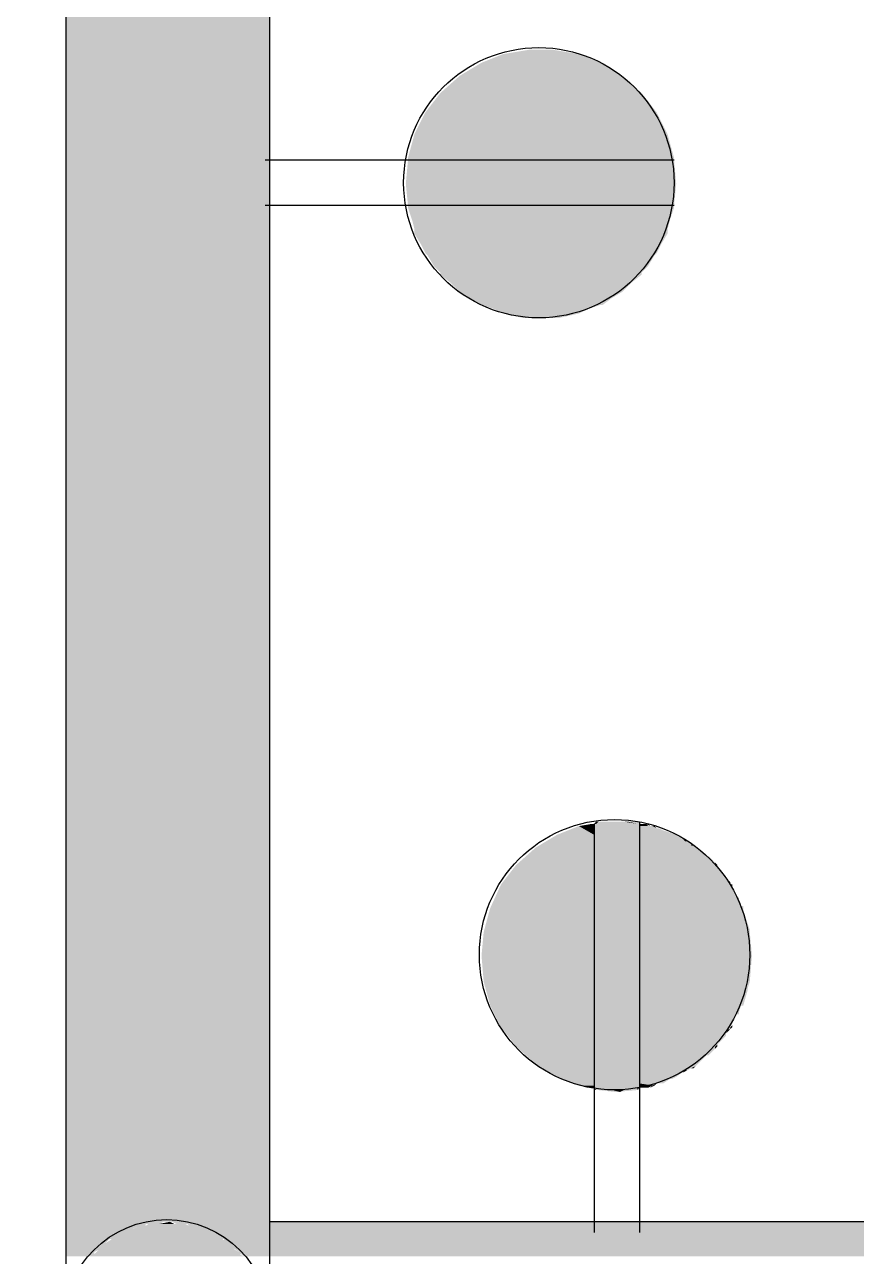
# Model space of a CAD drawing. Header units: millimetres. Extents: x -6528 to 8477, y -4350 to 6937.
# Drawn here: x -170 to 297, y 1914 to 2606 of the extents above; entities that cross this region are included whole.
import ezdxf

# ---------------------------------------------------------------- set-up
doc = ezdxf.new("R2010")
doc.units = ezdxf.units.MM

msp = doc.modelspace()

# ---------------------------------------------------------------- linework, layer by layer
at = {"color": 7, "lineweight": 25}
for points in [[(-147.03, 105.1), (-147.03, 66.23), (-934.21, 66.23), (-934.21, 105.1), (-147.03, 105.1), (-147.03, 2834.72)], [(-32.84, 2777.62), (-32.84, 105.1), (-147.03, 105.1), (-147.03, 156.12), (-32.84, 156.12)], [(194.33, 2529.81), (-35.27, 2529.81)], [(194.33, 2504.3), (-35.27, 2504.3)], [(149.38, 2156.87), (149.38, 1927.27)], [(174.89, 2158.08), (174.89, 1927.27)], [(3251.93, 2008.66), (3251.93, 1933.35), (-32.84, 1933.35)]]:
    msp.add_lwpolyline(points, dxfattribs=at)
for centre, radius in [((118.4, 2517.05), 75.92), ((160.92, 2083.37), 75.92), ((-90.54, 1876.86), 57.7)]:
    msp.add_circle(centre, radius, dxfattribs=at)
at = {"color": 252, "true_color": 0x959595, "transparency": 33554559}
for points in [[(-32.84, 2777.62), (-147.03, 2777.62), (-32.84, 1933.35)], [(-147.03, 2777.62), (-32.84, 1933.35), (-147.03, 1933.35)], [(-147.03, 1933.35), (-32.84, 1933.35), (-32.84, 1933.35)], [(-32.84, 1933.35), (-32.84, 1933.35), (-147.03, 1933.35)], [(-92.36, 1933.35), (-92.36, 1933.35), (-147.03, 1933.35)], [(-92.36, 1933.35), (-147.03, 1933.35), (-89.93, 1933.35)], [(-92.36, 1933.35), (-147.03, 1933.35), (-94.79, 1932.13)], [(-147.03, 1933.35), (-94.79, 1932.13), (-147.03, 1932.13)], [(-98.44, 1932.13), (-98.44, 1932.13), (-147.03, 1932.13)], [(-98.44, 1932.13), (-147.03, 1932.13), (-94.79, 1932.13)], [(-99.65, 1932.13), (-99.65, 1932.13), (-147.03, 1932.13)], [(-99.65, 1932.13), (-147.03, 1932.13), (-98.44, 1932.13)], [(-147.03, 1932.13), (-102.08, 1932.13), (-102.08, 1932.13)], [(-102.08, 1932.13), (-102.08, 1932.13), (-147.03, 1932.13)], [(-102.08, 1932.13), (-147.03, 1932.13), (-99.65, 1932.13)], [(-102.08, 1932.13), (-147.03, 1932.13), (-103.3, 1930.92)], [(-147.03, 1932.13), (-103.3, 1930.92), (-147.03, 1930.92)], [(-105.72, 1930.92), (-105.72, 1930.92), (-147.03, 1930.92)], [(-105.72, 1930.92), (-147.03, 1930.92), (-103.3, 1930.92)], [(-105.72, 1930.92), (-147.03, 1930.92), (-109.37, 1929.7)], [(-147.03, 1930.92), (-109.37, 1929.7), (-147.03, 1929.7)], [(-105.72, 1930.92), (-72.93, 1929.7), (-108.15, 1929.7)], [(-103.3, 1930.92), (-75.36, 1930.92), (-105.72, 1930.92)], [(-75.36, 1930.92), (-105.72, 1930.92), (-72.93, 1929.7)], [(-102.08, 1930.92), (-77.78, 1930.92), (-103.3, 1930.92)], [(-77.78, 1930.92), (-103.3, 1930.92), (-75.36, 1930.92)], [(-100.87, 1932.13), (-77.78, 1930.92), (-102.08, 1930.92)], [(-99.65, 1932.13), (-80.21, 1932.13), (-100.87, 1932.13)], [(-80.21, 1932.13), (-100.87, 1932.13), (-77.78, 1930.92)], [(-97.22, 1932.13), (-81.43, 1932.13), (-99.65, 1932.13)], [(-81.43, 1932.13), (-99.65, 1932.13), (-80.21, 1932.13)], [(-96.01, 1932.13), (-83.86, 1932.13), (-97.22, 1932.13)], [(-83.86, 1932.13), (-97.22, 1932.13), (-81.43, 1932.13)], [(-94.79, 1932.13), (-85.07, 1932.13), (-96.01, 1932.13)], [(-85.07, 1932.13), (-96.01, 1932.13), (-83.86, 1932.13)], [(-88.72, 1933.35), (-86.29, 1932.13), (-94.79, 1932.13)], [(-86.29, 1932.13), (-94.79, 1932.13), (-85.07, 1932.13)], [(-89.93, 1933.35), (-87.5, 1933.35), (-88.72, 1933.35)], [(-89.93, 1933.35), (-32.84, 1933.35), (-32.84, 1933.35)], [(-32.84, 1933.35), (-32.84, 1933.35), (-89.93, 1933.35)], [(-87.5, 1933.35), (-32.84, 1933.35), (-32.84, 1933.35)], [(-32.84, 1933.35), (-32.84, 1933.35), (-87.5, 1933.35)], [(-32.84, 1933.35), (-87.5, 1933.35), (-32.84, 1932.13)], [(-87.5, 1933.35), (-32.84, 1932.13), (-85.07, 1932.13)], [(-85.07, 1932.13), (-32.84, 1932.13), (-83.86, 1932.13)], [(-83.86, 1932.13), (-32.84, 1932.13), (-32.84, 1932.13)], [(-32.84, 1932.13), (-32.84, 1932.13), (-83.86, 1932.13)], [(-83.86, 1932.13), (-32.84, 1932.13), (-79, 1932.13)], [(-32.84, 1932.13), (-79, 1932.13), (-32.84, 1930.92)], [(-79, 1932.13), (-32.84, 1930.92), (-77.78, 1930.92)], [(-77.78, 1930.92), (-32.84, 1930.92), (-76.57, 1930.92)], [(-76.57, 1930.92), (-32.84, 1930.92), (-75.36, 1930.92)], [(-32.84, 1930.92), (-75.36, 1930.92), (-32.84, 1929.7)], [(-75.36, 1930.92), (-32.84, 1929.7), (-72.93, 1929.7)], [(-32.84, 1933.35), (3368.55, 1933.35), (3368.55, 1933.35)], [(3368.55, 1933.35), (3368.55, 1933.35), (-32.84, 1933.35)], [(-32.84, 1933.35), (3368.55, 1933.35), (3368.55, 1933.35)], [(3368.55, 1933.35), (3368.55, 1933.35), (-32.84, 1933.35)], [(3368.55, 1933.35), (-32.84, 1933.35), (3368.55, 1932.13)], [(-32.84, 1933.35), (3368.55, 1932.13), (-32.84, 1932.13)], [(-32.84, 1932.13), (3368.55, 1932.13), (3368.55, 1932.13)], [(3368.55, 1932.13), (3368.55, 1932.13), (-32.84, 1932.13)], [(-32.84, 1932.13), (3368.55, 1932.13), (3368.55, 1932.13)], [(3368.55, 1932.13), (3368.55, 1932.13), (-32.84, 1932.13)], [(3368.55, 1932.13), (-32.84, 1932.13), (3368.55, 1930.92)], [(-32.84, 1932.13), (3368.55, 1930.92), (-32.84, 1930.92)], [(-32.84, 1930.92), (3368.55, 1930.92), (3368.55, 1930.92)], [(3368.55, 1930.92), (3368.55, 1930.92), (-32.84, 1930.92)], [(-32.84, 1930.92), (3368.55, 1930.92), (3368.55, 1930.92)], [(3368.55, 1930.92), (3368.55, 1930.92), (-32.84, 1930.92)], [(3368.55, 1930.92), (-32.84, 1930.92), (3368.55, 1929.7)], [(-32.84, 1930.92), (3368.55, 1929.7), (-32.84, 1929.7)], [(-109.37, 1929.7), (-147.03, 1929.7), (-110.58, 1928.49)], [(-147.03, 1929.7), (-110.58, 1928.49), (-147.03, 1928.49)], [(-111.8, 1928.49), (-111.8, 1928.49), (-147.03, 1928.49)], [(-111.8, 1928.49), (-147.03, 1928.49), (-110.58, 1928.49)], [(-147.03, 1928.49), (-111.8, 1928.49), (-111.8, 1928.49)], [(-111.8, 1928.49), (-111.8, 1928.49), (-147.03, 1928.49)], [(-111.8, 1928.49), (-147.03, 1928.49), (-114.23, 1927.27)], [(-147.03, 1928.49), (-114.23, 1927.27), (-147.03, 1927.27)], [(-115.44, 1927.27), (-115.44, 1927.27), (-147.03, 1927.27)], [(-115.44, 1927.27), (-147.03, 1927.27), (-114.23, 1927.27)], [(-115.44, 1927.27), (-147.03, 1927.27), (-119.09, 1924.84)], [(-147.03, 1927.27), (-119.09, 1924.84), (-147.03, 1924.84)], [(-119.09, 1924.84), (-147.03, 1924.84), (-120.3, 1923.63)], [(-147.03, 1924.84), (-120.3, 1923.63), (-147.03, 1923.63)], [(-119.09, 1924.84), (-60.78, 1923.63), (-120.3, 1923.63)], [(-115.44, 1927.27), (-61.99, 1924.84), (-119.09, 1924.84)], [(-119.09, 1924.84), (-61.99, 1924.84), (-61.99, 1924.84)], [(-61.99, 1924.84), (-61.99, 1924.84), (-119.09, 1924.84)], [(-61.99, 1924.84), (-119.09, 1924.84), (-60.78, 1923.63)], [(-113.01, 1927.27), (-65.64, 1927.27), (-115.44, 1927.27)], [(-65.64, 1927.27), (-115.44, 1927.27), (-61.99, 1924.84)], [(-111.8, 1928.49), (-68.07, 1928.49), (-113.01, 1928.49)], [(-68.07, 1928.49), (-113.01, 1928.49), (-66.85, 1927.27)], [(-113.01, 1928.49), (-66.85, 1927.27), (-113.01, 1927.27)], [(-66.85, 1927.27), (-113.01, 1927.27), (-65.64, 1927.27)], [(-110.58, 1928.49), (-69.28, 1928.49), (-111.8, 1928.49)], [(-111.8, 1928.49), (-69.28, 1928.49), (-69.28, 1928.49)], [(-69.28, 1928.49), (-69.28, 1928.49), (-111.8, 1928.49)], [(-69.28, 1928.49), (-111.8, 1928.49), (-68.07, 1928.49)], [(-108.15, 1929.7), (-70.5, 1928.49), (-110.58, 1928.49)], [(-70.5, 1928.49), (-110.58, 1928.49), (-69.28, 1928.49)], [(-108.15, 1929.7), (-72.93, 1929.7), (-72.93, 1929.7)], [(-72.93, 1929.7), (-72.93, 1929.7), (-108.15, 1929.7)], [(-72.93, 1929.7), (-108.15, 1929.7), (-70.5, 1928.49)], [(-72.93, 1929.7), (-32.84, 1929.7), (-32.84, 1929.7)], [(-32.84, 1929.7), (-32.84, 1929.7), (-72.93, 1929.7)], [(-32.84, 1929.7), (-72.93, 1929.7), (-32.84, 1928.49)], [(-72.93, 1929.7), (-32.84, 1928.49), (-68.07, 1928.49)], [(-68.07, 1928.49), (-32.84, 1928.49), (-32.84, 1928.49)], [(-32.84, 1928.49), (-32.84, 1928.49), (-68.07, 1928.49)], [(-68.07, 1928.49), (-32.84, 1928.49), (-32.84, 1928.49)], [(-32.84, 1928.49), (-32.84, 1928.49), (-68.07, 1928.49)], [(-32.84, 1928.49), (-68.07, 1928.49), (-32.84, 1927.27)], [(-68.07, 1928.49), (-32.84, 1927.27), (-66.85, 1927.27)], [(-66.85, 1927.27), (-32.84, 1927.27), (-65.64, 1927.27)], [(-32.84, 1927.27), (-65.64, 1927.27), (-32.84, 1924.84)], [(-65.64, 1927.27), (-32.84, 1924.84), (-61.99, 1924.84)], [(-61.99, 1924.84), (-32.84, 1924.84), (-32.84, 1924.84)], [(-32.84, 1924.84), (-32.84, 1924.84), (-61.99, 1924.84)], [(-32.84, 1924.84), (-61.99, 1924.84), (-32.84, 1923.63)], [(-61.99, 1924.84), (-32.84, 1923.63), (-60.78, 1923.63)], [(-32.84, 1929.7), (3368.55, 1929.7), (3368.55, 1929.7)], [(3368.55, 1929.7), (3368.55, 1929.7), (-32.84, 1929.7)], [(3368.55, 1929.7), (-32.84, 1929.7), (3368.55, 1928.49)], [(-32.84, 1929.7), (3368.55, 1928.49), (-32.84, 1928.49)], [(3368.55, 1928.49), (-32.84, 1928.49), (3368.55, 1927.27)], [(-32.84, 1928.49), (3368.55, 1927.27), (-32.84, 1927.27)], [(-32.84, 1927.27), (3368.55, 1927.27), (3368.55, 1927.27)], [(3368.55, 1927.27), (3368.55, 1927.27), (-32.84, 1927.27)], [(3368.55, 1927.27), (-32.84, 1927.27), (3368.55, 1924.84)], [(-32.84, 1927.27), (3368.55, 1924.84), (-32.84, 1924.84)], [(-32.84, 1924.84), (3368.55, 1924.84), (3368.55, 1924.84)], [(3368.55, 1924.84), (3368.55, 1924.84), (-32.84, 1924.84)], [(3368.55, 1924.84), (-32.84, 1924.84), (3368.55, 1923.63)], [(-32.84, 1924.84), (3368.55, 1923.63), (-32.84, 1923.63)], [(-147.03, 1923.63), (-122.73, 1923.63), (-122.73, 1923.63)], [(-122.73, 1923.63), (-122.73, 1923.63), (-147.03, 1923.63)], [(-122.73, 1923.63), (-147.03, 1923.63), (-120.3, 1923.63)], [(-122.73, 1923.63), (-147.03, 1923.63), (-125.16, 1921.2)], [(-147.03, 1923.63), (-125.16, 1921.2), (-147.03, 1921.2)], [(-125.16, 1921.2), (-147.03, 1921.2), (-127.59, 1918.77)], [(-147.03, 1921.2), (-127.59, 1918.77), (-147.03, 1918.77)], [(-127.59, 1918.77), (-147.03, 1918.77), (-128.81, 1917.56)], [(-147.03, 1918.77), (-128.81, 1917.56), (-147.03, 1917.56)], [(-128.81, 1917.56), (-147.03, 1917.56), (-131.24, 1916.34)], [(-147.03, 1917.56), (-131.24, 1916.34), (-147.03, 1916.34)], [(-128.81, 1917.56), (-49.84, 1916.34), (-130.02, 1916.34)], [(-127.59, 1918.77), (-52.27, 1917.56), (-128.81, 1917.56)], [(-52.27, 1917.56), (-128.81, 1917.56), (-49.84, 1916.34)], [(-125.16, 1921.2), (-53.49, 1918.77), (-127.59, 1918.77)], [(-127.59, 1918.77), (-53.49, 1918.77), (-53.49, 1918.77)], [(-53.49, 1918.77), (-53.49, 1918.77), (-127.59, 1918.77)], [(-53.49, 1918.77), (-127.59, 1918.77), (-52.27, 1917.56)], [(-122.73, 1922.41), (-55.92, 1921.2), (-125.16, 1921.2)], [(-55.92, 1921.2), (-125.16, 1921.2), (-53.49, 1918.77)], [(-121.52, 1923.63), (-58.35, 1922.41), (-122.73, 1922.41)], [(-57.13, 1922.41), (-57.13, 1922.41), (-122.73, 1922.41)], [(-57.13, 1922.41), (-122.73, 1922.41), (-58.35, 1922.41)], [(-57.13, 1922.41), (-122.73, 1922.41), (-55.92, 1921.2)], [(-120.3, 1923.63), (-59.56, 1923.63), (-121.52, 1923.63)], [(-59.56, 1923.63), (-121.52, 1923.63), (-58.35, 1922.41)], [(-60.78, 1923.63), (-120.3, 1923.63), (-59.56, 1923.63)], [(-60.78, 1923.63), (-32.84, 1923.63), (-58.35, 1923.63)], [(-32.84, 1923.63), (-58.35, 1923.63), (-32.84, 1922.41)], [(-58.35, 1923.63), (-32.84, 1922.41), (-58.35, 1922.41)], [(-58.35, 1922.41), (-32.84, 1922.41), (-57.13, 1922.41)], [(-32.84, 1922.41), (-57.13, 1922.41), (-32.84, 1921.2)], [(-57.13, 1922.41), (-32.84, 1921.2), (-55.92, 1921.2)], [(-32.84, 1921.2), (-55.92, 1921.2), (-32.84, 1918.77)], [(-55.92, 1921.2), (-32.84, 1918.77), (-53.49, 1918.77)], [(-53.49, 1918.77), (-32.84, 1918.77), (-32.84, 1918.77)], [(-32.84, 1918.77), (-32.84, 1918.77), (-53.49, 1918.77)], [(-32.84, 1918.77), (-53.49, 1918.77), (-32.84, 1916.34)], [(-53.49, 1918.77), (-32.84, 1916.34), (-49.84, 1916.34)], [(3368.55, 1923.63), (-32.84, 1923.63), (3368.55, 1922.41)], [(-32.84, 1923.63), (3368.55, 1922.41), (-32.84, 1922.41)], [(-32.84, 1922.41), (3368.55, 1922.41), (3368.55, 1922.41)], [(3368.55, 1922.41), (3368.55, 1922.41), (-32.84, 1922.41)], [(3368.55, 1922.41), (-32.84, 1922.41), (3368.55, 1921.2)], [(-32.84, 1922.41), (3368.55, 1921.2), (-32.84, 1921.2)], [(3368.55, 1921.2), (-32.84, 1921.2), (3368.55, 1918.77)], [(-32.84, 1921.2), (3368.55, 1918.77), (-32.84, 1918.77)], [(-32.84, 1918.77), (3368.55, 1918.77), (3368.55, 1918.77)], [(3368.55, 1918.77), (3368.55, 1918.77), (-32.84, 1918.77)], [(3368.55, 1918.77), (-32.84, 1918.77), (3368.55, 1915.13)], [(-32.84, 1918.77), (3368.55, 1915.13), (-32.84, 1915.13)], [(-147.03, 1916.34), (-131.24, 1916.34), (-131.24, 1916.34)], [(-131.24, 1916.34), (-147.03, 1916.34), (-131.24, 1915.13)], [(-147.03, 1916.34), (-131.24, 1915.13), (-147.03, 1915.13)], [(-131.24, 1915.13), (-147.03, 1915.13), (-132.45, 1913.91)], [(-147.03, 1915.13), (-132.45, 1913.91), (-147.03, 1913.91)], [(-131.24, 1915.13), (-47.42, 1913.91), (-132.45, 1913.91)], [(-130.02, 1916.34), (-49.84, 1915.13), (-131.24, 1915.13)], [(-131.24, 1915.13), (-49.84, 1915.13), (-49.84, 1915.13)], [(-49.84, 1915.13), (-49.84, 1915.13), (-131.24, 1915.13)], [(-49.84, 1915.13), (-131.24, 1915.13), (-47.42, 1913.91)], [(-49.84, 1916.34), (-130.02, 1916.34), (-49.84, 1915.13)], [(-32.84, 1916.34), (-49.84, 1916.34), (-32.84, 1915.13)], [(-49.84, 1916.34), (-32.84, 1915.13), (-49.84, 1915.13)], [(-49.84, 1915.13), (-32.84, 1915.13), (-48.63, 1915.13)], [(-32.84, 1915.13), (-48.63, 1915.13), (-32.84, 1913.91)], [(-48.63, 1915.13), (-32.84, 1913.91), (-47.42, 1913.91)], [(-32.84, 1915.13), (3368.55, 1915.13), (3368.55, 1915.13)], [(3368.55, 1915.13), (3368.55, 1915.13), (-32.84, 1915.13)], [(3368.55, 1915.13), (-32.84, 1915.13), (3368.55, 1913.91)], [(-32.84, 1915.13), (3368.55, 1913.91), (-32.84, 1913.91)]]:
    msp.add_solid(points, dxfattribs=at)
at = {"color": 32, "true_color": 0xcd6928, "transparency": 33554559}
for points in [[(98.36, 2589.33), (153.02, 2584.47), (86.21, 2584.47)], [(112.94, 2591.76), (140.88, 2589.33), (98.36, 2589.33)], [(140.88, 2589.33), (98.36, 2589.33), (153.02, 2584.47)], [(126.3, 2591.76), (112.94, 2591.76), (140.88, 2589.33)], [(86.21, 2584.47), (165.17, 2577.18), (74.06, 2577.18)], [(153.02, 2584.47), (86.21, 2584.47), (165.17, 2577.18)], [(74.06, 2577.18), (176.1, 2567.46), (63.13, 2567.46)], [(165.17, 2577.18), (74.06, 2577.18), (176.1, 2567.46)], [(63.13, 2567.46), (184.61, 2556.53), (54.63, 2556.53)], [(176.1, 2567.46), (63.13, 2567.46), (184.61, 2556.53)], [(54.63, 2556.53), (190.68, 2544.38), (48.55, 2544.38)], [(184.61, 2556.53), (54.63, 2556.53), (190.68, 2544.38)], [(48.55, 2544.38), (194.33, 2531.02), (44.91, 2531.02)], [(190.68, 2544.38), (48.55, 2544.38), (194.33, 2531.02)], [(44.91, 2529.81), (195.54, 2516.44), (43.69, 2516.44)], [(44.91, 2529.81), (43.69, 2516.44), (43.69, 2516.44)], [(194.33, 2531.02), (44.91, 2531.02), (194.33, 2529.81)], [(44.91, 2531.02), (194.33, 2529.81), (44.91, 2529.81)], [(194.33, 2529.81), (44.91, 2529.81), (195.54, 2516.44)], [(194.33, 2529.81), (195.54, 2516.44), (195.54, 2516.44)], [(195.54, 2516.44), (43.69, 2516.44), (194.33, 2504.3)], [(43.69, 2516.44), (194.33, 2504.3), (44.91, 2504.3)], [(43.69, 2516.44), (44.91, 2504.3), (44.91, 2504.3)], [(195.54, 2516.44), (194.33, 2504.3), (194.33, 2504.3)], [(44.91, 2504.3), (44.91, 2503.08), (44.91, 2503.08)], [(194.33, 2504.3), (44.91, 2504.3), (194.33, 2503.08)], [(44.91, 2504.3), (194.33, 2503.08), (44.91, 2503.08)], [(44.91, 2503.08), (47.34, 2495.79), (47.34, 2495.79)], [(194.33, 2503.08), (44.91, 2503.08), (191.9, 2495.79)], [(44.91, 2503.08), (191.9, 2495.79), (47.34, 2495.79)], [(194.33, 2503.08), (191.9, 2495.79), (191.9, 2495.79)], [(194.33, 2504.3), (194.33, 2503.08), (194.33, 2503.08)], [(47.34, 2495.79), (48.55, 2490.93), (48.55, 2490.93)], [(191.9, 2495.79), (47.34, 2495.79), (190.68, 2490.93)], [(47.34, 2495.79), (190.68, 2490.93), (48.55, 2490.93)], [(191.9, 2495.79), (190.68, 2490.93), (190.68, 2490.93)], [(48.55, 2490.93), (48.55, 2489.72), (48.55, 2489.72)], [(190.68, 2490.93), (48.55, 2490.93), (190.68, 2489.72)], [(48.55, 2490.93), (190.68, 2489.72), (48.55, 2489.72)], [(48.55, 2489.72), (48.55, 2488.5), (48.55, 2488.5)], [(190.68, 2489.72), (48.55, 2489.72), (190.68, 2488.5)], [(48.55, 2489.72), (190.68, 2488.5), (48.55, 2488.5)], [(48.55, 2488.5), (52.2, 2482.43), (52.2, 2482.43)], [(190.68, 2488.5), (48.55, 2488.5), (187.04, 2482.43)], [(48.55, 2488.5), (187.04, 2482.43), (52.2, 2482.43)], [(190.68, 2488.5), (187.04, 2482.43), (187.04, 2482.43)], [(190.68, 2490.93), (190.68, 2489.72), (190.68, 2489.72)], [(190.68, 2489.72), (190.68, 2488.5), (190.68, 2488.5)], [(52.2, 2482.43), (54.63, 2477.57), (54.63, 2477.57)], [(187.04, 2482.43), (52.2, 2482.43), (184.61, 2477.57)], [(52.2, 2482.43), (184.61, 2477.57), (54.63, 2477.57)], [(54.63, 2477.57), (54.63, 2476.36), (54.63, 2476.36)], [(184.61, 2477.57), (54.63, 2477.57), (183.39, 2476.36)], [(54.63, 2477.57), (183.39, 2476.36), (55.84, 2476.36)], [(187.04, 2482.43), (184.61, 2477.57), (184.61, 2477.57)], [(184.61, 2477.57), (184.61, 2476.36), (184.61, 2476.36)], [(54.63, 2476.36), (59.49, 2470.28), (59.49, 2470.28)], [(183.39, 2476.36), (55.84, 2476.36), (179.75, 2470.28)], [(55.84, 2476.36), (179.75, 2470.28), (59.49, 2470.28)], [(184.61, 2476.36), (179.75, 2470.28), (179.75, 2470.28)], [(59.49, 2470.28), (63.13, 2466.64), (63.13, 2466.64)], [(179.75, 2470.28), (59.49, 2470.28), (176.1, 2466.64)], [(59.49, 2470.28), (176.1, 2466.64), (63.13, 2466.64)], [(63.13, 2466.64), (63.13, 2465.42), (63.13, 2465.42)], [(176.1, 2466.64), (63.13, 2466.64), (176.1, 2465.42)], [(63.13, 2466.64), (176.1, 2465.42), (63.13, 2465.42)], [(63.13, 2465.42), (69.2, 2460.56), (69.2, 2460.56)], [(176.1, 2465.42), (63.13, 2465.42), (170.03, 2460.56)], [(63.13, 2465.42), (170.03, 2460.56), (69.2, 2460.56)], [(176.1, 2465.42), (170.03, 2460.56), (170.03, 2460.56)], [(179.75, 2470.28), (176.1, 2466.64), (176.1, 2466.64)], [(176.1, 2466.64), (176.1, 2465.42), (176.1, 2465.42)], [(69.2, 2460.56), (72.85, 2456.92), (72.85, 2456.92)], [(170.03, 2460.56), (69.2, 2460.56), (166.39, 2456.92)], [(69.2, 2460.56), (166.39, 2456.92), (72.85, 2456.92)], [(72.85, 2456.92), (74.06, 2455.7), (74.06, 2455.7)], [(166.39, 2456.92), (72.85, 2456.92), (165.17, 2455.7)], [(72.85, 2456.92), (165.17, 2455.7), (74.06, 2455.7)], [(166.39, 2456.92), (165.17, 2455.7), (165.17, 2455.7)], [(170.03, 2460.56), (166.39, 2456.92), (166.39, 2456.92)], [(74.06, 2455.7), (80.14, 2452.06), (80.14, 2452.06)], [(165.17, 2455.7), (74.06, 2455.7), (159.1, 2452.06)], [(74.06, 2455.7), (159.1, 2452.06), (80.14, 2452.06)], [(80.14, 2452.06), (85, 2448.42), (85, 2448.42)], [(159.1, 2452.06), (80.14, 2452.06), (154.24, 2448.42)], [(80.14, 2452.06), (154.24, 2448.42), (85, 2448.42)], [(159.1, 2452.06), (154.24, 2448.42), (154.24, 2448.42)], [(165.17, 2455.7), (159.1, 2452.06), (159.1, 2452.06)], [(85, 2448.42), (86.21, 2448.42), (86.21, 2448.42)], [(85, 2448.42), (154.24, 2448.42), (154.24, 2448.42)], [(154.24, 2448.42), (154.24, 2448.42), (85, 2448.42)], [(154.24, 2448.42), (85, 2448.42), (153.02, 2448.42)], [(85, 2448.42), (153.02, 2448.42), (86.21, 2448.42)], [(86.21, 2448.42), (93.5, 2445.99), (93.5, 2445.99)], [(153.02, 2448.42), (86.21, 2448.42), (145.74, 2445.99)], [(86.21, 2448.42), (145.74, 2445.99), (93.5, 2445.99)], [(93.5, 2445.99), (98.36, 2443.56), (98.36, 2443.56)], [(145.74, 2445.99), (93.5, 2445.99), (140.88, 2443.56)], [(93.5, 2445.99), (140.88, 2443.56), (98.36, 2443.56)], [(98.36, 2443.56), (140.88, 2443.56), (140.88, 2443.56)], [(140.88, 2443.56), (140.88, 2443.56), (98.36, 2443.56)], [(98.36, 2443.56), (109.29, 2441.13), (109.29, 2441.13)], [(140.88, 2443.56), (98.36, 2443.56), (129.94, 2441.13)], [(98.36, 2443.56), (129.94, 2441.13), (109.29, 2441.13)], [(140.88, 2443.56), (129.94, 2441.13), (129.94, 2441.13)], [(145.74, 2445.99), (140.88, 2443.56), (140.88, 2443.56)], [(153.02, 2448.42), (145.74, 2445.99), (145.74, 2445.99)], [(154.24, 2448.42), (153.02, 2448.42), (153.02, 2448.42)], [(109.29, 2441.13), (112.94, 2441.13), (112.94, 2441.13)], [(129.94, 2441.13), (109.29, 2441.13), (126.3, 2441.13)], [(109.29, 2441.13), (126.3, 2441.13), (112.94, 2441.13)], [(129.94, 2441.13), (126.3, 2441.13), (126.3, 2441.13)], [(140.88, 2155.65), (149.38, 2150.79), (128.73, 2150.79)], [(148.16, 2156.87), (149.38, 2155.65), (140.88, 2155.65)], [(149.38, 2155.65), (140.88, 2155.65), (149.38, 2150.79)], [(149.38, 2156.87), (148.16, 2156.87), (148.16, 2156.87)], [(149.38, 2156.87), (148.16, 2156.87), (149.38, 2155.65)], [(150.59, 2158.08), (174.89, 2156.87), (149.38, 2156.87)], [(150.59, 2158.08), (150.59, 2156.87), (149.38, 2156.87)], [(174.89, 2156.87), (149.38, 2156.87), (174.89, 2007.45)], [(149.38, 2156.87), (174.89, 2007.45), (149.38, 2007.45)], [(149.38, 2156.87), (150.59, 2156.87), (150.59, 2156.87)], [(161.53, 2158.08), (174.89, 2158.08), (150.59, 2158.08)], [(174.89, 2158.08), (150.59, 2158.08), (174.89, 2156.87)], [(151.81, 2158.08), (150.59, 2158.08), (150.59, 2158.08)], [(151.81, 2158.08), (150.59, 2158.08), (150.59, 2156.87)], [(155.45, 2158.08), (159.1, 2158.08), (151.81, 2158.08)], [(163.96, 2158.08), (166.39, 2158.08), (159.1, 2158.08)], [(168.82, 2158.08), (166.39, 2158.08), (173.68, 2156.87)], [(166.39, 2158.08), (173.68, 2156.87), (173.68, 2156.87)], [(173.68, 2156.87), (174.89, 2156.87), (174.89, 2156.87)], [(174.89, 2156.87), (174.89, 2156.87), (173.68, 2156.87)], [(174.89, 2158.08), (174.89, 2156.87), (174.89, 2156.87)], [(174.89, 2156.87), (176.1, 2156.87), (176.1, 2156.87)], [(176.1, 2156.87), (176.1, 2156.87), (174.89, 2156.87)], [(174.89, 2156.87), (178.53, 2156.87), (178.53, 2156.87)], [(178.53, 2156.87), (178.53, 2156.87), (174.89, 2156.87)], [(178.53, 2156.87), (174.89, 2156.87), (179.75, 2155.65)], [(174.89, 2156.87), (179.75, 2155.65), (174.89, 2155.65)], [(182.18, 2155.65), (182.18, 2155.65), (174.89, 2155.65)], [(182.18, 2155.65), (174.89, 2155.65), (179.75, 2155.65)], [(182.18, 2155.65), (174.89, 2155.65), (184.61, 2154.44)], [(174.89, 2155.65), (184.61, 2154.44), (174.89, 2154.44)], [(185.82, 2154.44), (185.82, 2154.44), (174.89, 2154.44)], [(185.82, 2154.44), (174.89, 2154.44), (184.61, 2154.44)], [(185.82, 2154.44), (174.89, 2154.44), (188.25, 2153.22)], [(174.89, 2154.44), (188.25, 2153.22), (174.89, 2153.22)], [(188.25, 2153.22), (174.89, 2153.22), (191.9, 2152.01)], [(174.89, 2153.22), (191.9, 2152.01), (174.89, 2152.01)], [(174.89, 2152.01), (191.9, 2152.01), (191.9, 2152.01)], [(191.9, 2152.01), (191.9, 2152.01), (174.89, 2152.01)], [(191.9, 2152.01), (174.89, 2152.01), (195.54, 2150.79)], [(174.89, 2152.01), (195.54, 2150.79), (174.89, 2150.79)], [(176.1, 2156.87), (178.53, 2156.87), (177.32, 2156.87)], [(179.75, 2156.87), (177.32, 2156.87), (178.53, 2156.87)], [(177.32, 2156.87), (178.53, 2156.87), (179.75, 2156.87)], [(178.53, 2156.87), (179.75, 2156.87), (180.96, 2155.65)], [(180.96, 2155.65), (183.39, 2155.65), (182.18, 2155.65)], [(183.39, 2155.65), (183.39, 2155.65), (182.18, 2155.65)], [(182.18, 2155.65), (183.39, 2155.65), (184.61, 2154.44)], [(184.61, 2154.44), (187.04, 2154.44), (187.04, 2154.44)], [(187.04, 2154.44), (188.25, 2153.22), (188.25, 2153.22)], [(188.25, 2153.22), (188.25, 2153.22), (187.04, 2154.44)], [(188.25, 2153.22), (189.47, 2153.22), (189.47, 2153.22)], [(189.47, 2153.22), (191.9, 2152.01), (191.9, 2152.01)], [(191.9, 2152.01), (194.33, 2150.79), (194.33, 2150.79)], [(128.73, 2150.79), (149.38, 2143.51), (116.58, 2143.51)], [(149.38, 2150.79), (128.73, 2150.79), (149.38, 2143.51)], [(195.54, 2150.79), (174.89, 2150.79), (196.76, 2149.58)], [(174.89, 2150.79), (196.76, 2149.58), (174.89, 2149.58)], [(196.76, 2149.58), (174.89, 2149.58), (199.19, 2148.36)], [(174.89, 2149.58), (199.19, 2148.36), (174.89, 2148.36)], [(199.19, 2148.36), (174.89, 2148.36), (200.4, 2147.15)], [(174.89, 2148.36), (200.4, 2147.15), (174.89, 2147.15)], [(201.62, 2147.15), (201.62, 2147.15), (174.89, 2147.15)], [(201.62, 2147.15), (174.89, 2147.15), (200.4, 2147.15)], [(201.62, 2147.15), (174.89, 2147.15), (204.04, 2145.93)], [(174.89, 2147.15), (204.04, 2145.93), (174.89, 2145.93)], [(204.04, 2145.93), (174.89, 2145.93), (207.69, 2143.51)], [(174.89, 2145.93), (207.69, 2143.51), (174.89, 2143.51)], [(194.33, 2150.79), (195.54, 2150.79), (195.54, 2150.79)], [(195.54, 2150.79), (197.97, 2149.58), (197.97, 2149.58)], [(197.97, 2149.58), (199.19, 2148.36), (199.19, 2148.36)], [(199.19, 2148.36), (200.4, 2147.15), (201.62, 2147.15)], [(199.19, 2148.36), (201.62, 2147.15), (201.62, 2147.15)], [(200.4, 2147.15), (201.62, 2147.15), (202.83, 2147.15)], [(202.83, 2147.15), (204.04, 2145.93), (204.04, 2145.93)], [(204.04, 2145.93), (204.04, 2144.72), (205.26, 2144.72)], [(204.04, 2145.93), (205.26, 2144.72), (205.26, 2144.72)], [(116.58, 2143.51), (149.38, 2133.79), (105.65, 2133.79)], [(149.38, 2143.51), (116.58, 2143.51), (149.38, 2133.79)], [(174.89, 2143.51), (207.69, 2143.51), (207.69, 2143.51)], [(207.69, 2143.51), (207.69, 2143.51), (174.89, 2143.51)], [(207.69, 2143.51), (174.89, 2143.51), (210.12, 2141.08)], [(174.89, 2143.51), (210.12, 2141.08), (174.89, 2141.08)], [(210.12, 2141.08), (174.89, 2141.08), (212.55, 2138.65)], [(174.89, 2141.08), (212.55, 2138.65), (174.89, 2138.65)], [(213.76, 2138.65), (213.76, 2138.65), (174.89, 2138.65)], [(213.76, 2138.65), (174.89, 2138.65), (212.55, 2138.65)], [(213.76, 2138.65), (174.89, 2138.65), (214.98, 2137.43)], [(174.89, 2138.65), (214.98, 2137.43), (174.89, 2137.43)], [(204.04, 2144.72), (205.26, 2144.72), (206.47, 2144.72)], [(206.47, 2144.72), (207.69, 2143.51), (207.69, 2143.51)], [(207.69, 2143.51), (208.9, 2142.29), (208.9, 2142.29)], [(208.9, 2142.29), (210.12, 2141.08), (210.12, 2141.08)], [(210.12, 2141.08), (212.55, 2138.65), (212.55, 2138.65)], [(212.55, 2138.65), (212.55, 2138.65), (210.12, 2141.08)], [(212.55, 2138.65), (213.76, 2138.65), (213.76, 2138.65)], [(213.76, 2138.65), (214.98, 2137.43), (214.98, 2137.43)], [(105.65, 2133.79), (149.38, 2122.85), (97.14, 2122.85)], [(149.38, 2133.79), (105.65, 2133.79), (149.38, 2122.85)], [(214.98, 2137.43), (174.89, 2137.43), (217.41, 2135)], [(174.89, 2137.43), (217.41, 2135), (174.89, 2135)], [(217.41, 2135), (174.89, 2135), (217.41, 2133.79)], [(174.89, 2135), (217.41, 2133.79), (174.89, 2133.79)], [(217.41, 2133.79), (174.89, 2133.79), (222.27, 2128.93)], [(174.89, 2133.79), (222.27, 2128.93), (174.89, 2128.93)], [(214.98, 2137.43), (216.19, 2136.22), (216.19, 2136.22)], [(216.19, 2136.22), (216.19, 2136.22), (214.98, 2137.43)], [(216.19, 2136.22), (217.41, 2135), (217.41, 2135)], [(217.41, 2135), (218.62, 2133.79), (217.41, 2133.79)], [(218.62, 2133.79), (218.62, 2133.79), (217.41, 2133.79)], [(217.41, 2133.79), (218.62, 2133.79), (218.62, 2132.57)], [(218.62, 2132.57), (219.84, 2131.36), (219.84, 2131.36)], [(219.84, 2131.36), (222.27, 2128.93), (222.27, 2128.93)], [(222.27, 2128.93), (222.27, 2128.93), (219.84, 2131.36)], [(222.27, 2128.93), (174.89, 2128.93), (223.48, 2127.71)], [(174.89, 2128.93), (223.48, 2127.71), (174.89, 2127.71)], [(223.48, 2127.71), (174.89, 2127.71), (223.48, 2126.5)], [(174.89, 2127.71), (223.48, 2126.5), (174.89, 2126.5)], [(223.48, 2126.5), (174.89, 2126.5), (225.91, 2122.85)], [(174.89, 2126.5), (225.91, 2122.85), (174.89, 2122.85)], [(222.27, 2128.93), (223.48, 2127.71), (223.48, 2127.71)], [(223.48, 2127.71), (223.48, 2126.5), (223.48, 2126.5)], [(223.48, 2126.5), (224.7, 2124.07), (225.91, 2124.07)], [(223.48, 2126.5), (225.91, 2124.07), (225.91, 2124.07)], [(97.14, 2122.85), (149.38, 2109.49), (91.07, 2109.49)], [(149.38, 2122.85), (97.14, 2122.85), (149.38, 2109.49)], [(174.89, 2122.85), (225.91, 2122.85), (225.91, 2122.85)], [(225.91, 2122.85), (174.89, 2122.85), (229.56, 2115.57)], [(174.89, 2122.85), (229.56, 2115.57), (174.89, 2115.57)], [(224.7, 2124.07), (225.91, 2124.07), (225.91, 2122.85)], [(225.91, 2122.85), (227.13, 2122.85), (227.13, 2122.85)], [(227.13, 2122.85), (227.13, 2122.85), (225.91, 2122.85)], [(225.91, 2122.85), (227.13, 2122.85), (227.13, 2121.64)], [(227.13, 2121.64), (227.13, 2120.42), (227.13, 2120.42)], [(227.13, 2120.42), (229.56, 2115.57), (229.56, 2115.57)], [(229.56, 2115.57), (229.56, 2115.57), (227.13, 2120.42)], [(230.77, 2115.57), (230.77, 2115.57), (174.89, 2115.57)], [(230.77, 2115.57), (174.89, 2115.57), (229.56, 2115.57)], [(230.77, 2115.57), (174.89, 2115.57), (230.77, 2114.35)], [(174.89, 2115.57), (230.77, 2114.35), (174.89, 2114.35)], [(230.77, 2114.35), (174.89, 2114.35), (231.98, 2111.92)], [(174.89, 2114.35), (231.98, 2111.92), (174.89, 2111.92)], [(231.98, 2111.92), (174.89, 2111.92), (231.98, 2110.71)], [(174.89, 2111.92), (231.98, 2110.71), (174.89, 2110.71)], [(233.2, 2110.71), (233.2, 2110.71), (174.89, 2110.71)], [(233.2, 2110.71), (174.89, 2110.71), (231.98, 2110.71)], [(233.2, 2110.71), (174.89, 2110.71), (233.2, 2108.28)], [(174.89, 2110.71), (233.2, 2108.28), (174.89, 2108.28)], [(229.56, 2115.57), (230.77, 2115.57), (230.77, 2115.57)], [(230.77, 2115.57), (230.77, 2114.35), (230.77, 2114.35)], [(230.77, 2114.35), (231.98, 2111.92), (231.98, 2111.92)], [(231.98, 2111.92), (231.98, 2111.92), (230.77, 2114.35)], [(231.98, 2111.92), (231.98, 2110.71), (231.98, 2110.71)], [(231.98, 2110.71), (233.2, 2110.71), (233.2, 2110.71)], [(233.2, 2110.71), (233.2, 2109.49), (233.2, 2109.49)], [(233.2, 2109.49), (233.2, 2109.49), (233.2, 2110.71)], [(91.07, 2109.49), (149.38, 2096.13), (87.43, 2096.13)], [(149.38, 2109.49), (91.07, 2109.49), (149.38, 2096.13)], [(233.2, 2108.28), (174.89, 2108.28), (235.63, 2100.99)], [(174.89, 2108.28), (235.63, 2100.99), (174.89, 2100.99)], [(233.2, 2109.49), (233.2, 2108.28), (233.2, 2108.28)], [(233.2, 2108.28), (235.63, 2100.99), (235.63, 2100.99)], [(235.63, 2100.99), (235.63, 2100.99), (233.2, 2108.28)], [(174.89, 2100.99), (235.63, 2100.99), (235.63, 2100.99)], [(235.63, 2100.99), (235.63, 2100.99), (174.89, 2100.99)], [(235.63, 2100.99), (174.89, 2100.99), (236.84, 2097.34)], [(174.89, 2100.99), (236.84, 2097.34), (174.89, 2097.34)], [(174.89, 2097.34), (236.84, 2097.34), (236.84, 2097.34)], [(236.84, 2097.34), (236.84, 2097.34), (174.89, 2097.34)], [(236.84, 2097.34), (174.89, 2097.34), (236.84, 2096.13)], [(174.89, 2097.34), (236.84, 2096.13), (174.89, 2096.13)], [(235.63, 2100.99), (236.84, 2097.34), (236.84, 2097.34)], [(236.84, 2097.34), (236.84, 2097.34), (235.63, 2100.99)], [(236.84, 2097.34), (236.84, 2096.13), (236.84, 2096.13)], [(87.43, 2096.13), (149.38, 2082.77), (86.21, 2082.77)], [(149.38, 2096.13), (87.43, 2096.13), (149.38, 2082.77)], [(236.84, 2096.13), (174.89, 2096.13), (238.06, 2082.77)], [(174.89, 2096.13), (238.06, 2082.77), (174.89, 2082.77)], [(236.84, 2096.13), (238.06, 2082.77), (238.06, 2082.77)], [(149.38, 2082.77), (86.21, 2082.77), (149.38, 2068.19)], [(86.21, 2082.77), (149.38, 2068.19), (87.43, 2068.19)], [(238.06, 2082.77), (174.89, 2082.77), (236.84, 2068.19)], [(174.89, 2082.77), (236.84, 2068.19), (174.89, 2068.19)], [(238.06, 2082.77), (236.84, 2069.4), (236.84, 2069.4)], [(236.84, 2069.4), (236.84, 2068.19), (236.84, 2068.19)], [(149.38, 2068.19), (87.43, 2068.19), (149.38, 2054.83)], [(87.43, 2068.19), (149.38, 2054.83), (91.07, 2054.83)], [(174.89, 2068.19), (236.84, 2068.19), (236.84, 2068.19)], [(236.84, 2068.19), (236.84, 2068.19), (174.89, 2068.19)], [(236.84, 2068.19), (174.89, 2068.19), (235.63, 2064.54)], [(174.89, 2068.19), (235.63, 2064.54), (174.89, 2064.54)], [(174.89, 2064.54), (235.63, 2064.54), (235.63, 2064.54)], [(235.63, 2064.54), (235.63, 2064.54), (174.89, 2064.54)], [(235.63, 2064.54), (174.89, 2064.54), (235.63, 2063.33)], [(174.89, 2064.54), (235.63, 2063.33), (174.89, 2063.33)], [(235.63, 2063.33), (174.89, 2063.33), (233.2, 2054.83)], [(174.89, 2063.33), (233.2, 2054.83), (174.89, 2054.83)], [(235.63, 2063.33), (233.2, 2056.04), (233.2, 2056.04)], [(233.2, 2056.04), (233.2, 2056.04), (235.63, 2063.33)], [(236.84, 2068.19), (235.63, 2064.54), (235.63, 2064.54)], [(235.63, 2064.54), (235.63, 2064.54), (236.84, 2068.19)], [(235.63, 2064.54), (235.63, 2063.33), (235.63, 2063.33)], [(233.2, 2056.04), (233.2, 2054.83), (233.2, 2054.83)], [(149.38, 2054.83), (91.07, 2054.83), (149.38, 2042.68)], [(91.07, 2054.83), (149.38, 2042.68), (97.14, 2042.68)], [(231.98, 2054.83), (231.98, 2054.83), (174.89, 2054.83)], [(231.98, 2054.83), (174.89, 2054.83), (233.2, 2054.83)], [(231.98, 2054.83), (174.89, 2054.83), (230.77, 2051.18)], [(174.89, 2054.83), (230.77, 2051.18), (174.89, 2051.18)], [(230.77, 2051.18), (174.89, 2051.18), (230.77, 2049.97)], [(174.89, 2051.18), (230.77, 2049.97), (174.89, 2049.97)], [(229.56, 2049.97), (229.56, 2049.97), (174.89, 2049.97)], [(229.56, 2049.97), (174.89, 2049.97), (230.77, 2049.97)], [(229.56, 2049.97), (174.89, 2049.97), (225.91, 2042.68)], [(174.89, 2049.97), (225.91, 2042.68), (174.89, 2042.68)], [(229.56, 2049.97), (227.13, 2043.89), (227.13, 2043.89)], [(227.13, 2043.89), (227.13, 2043.89), (229.56, 2049.97)], [(230.77, 2049.97), (229.56, 2049.97), (229.56, 2049.97)], [(231.98, 2053.61), (230.77, 2051.18), (230.77, 2051.18)], [(230.77, 2051.18), (230.77, 2051.18), (231.98, 2053.61)], [(230.77, 2051.18), (230.77, 2049.97), (230.77, 2049.97)], [(233.2, 2054.83), (231.98, 2054.83), (231.98, 2054.83)], [(231.98, 2054.83), (231.98, 2053.61), (231.98, 2053.61)], [(149.38, 2042.68), (97.14, 2042.68), (149.38, 2031.75)], [(97.14, 2042.68), (149.38, 2031.75), (105.65, 2031.75)], [(225.91, 2042.68), (174.89, 2042.68), (225.91, 2041.46)], [(174.89, 2042.68), (225.91, 2041.46), (174.89, 2041.46)], [(225.91, 2041.46), (174.89, 2041.46), (223.48, 2039.03)], [(174.89, 2041.46), (223.48, 2039.03), (174.89, 2039.03)], [(223.48, 2039.03), (223.48, 2039.03), (224.7, 2041.46)], [(223.48, 2039.03), (224.7, 2041.46), (225.91, 2041.46)], [(225.91, 2041.46), (224.7, 2041.46), (224.7, 2041.46)], [(227.13, 2043.89), (227.13, 2042.68), (225.91, 2042.68)], [(227.13, 2042.68), (227.13, 2042.68), (225.91, 2042.68)], [(225.91, 2042.68), (227.13, 2042.68), (225.91, 2041.46)], [(223.48, 2039.03), (174.89, 2039.03), (223.48, 2037.82)], [(174.89, 2039.03), (223.48, 2037.82), (174.89, 2037.82)], [(223.48, 2037.82), (174.89, 2037.82), (222.27, 2036.6)], [(174.89, 2037.82), (222.27, 2036.6), (174.89, 2036.6)], [(222.27, 2036.6), (174.89, 2036.6), (217.41, 2031.75)], [(174.89, 2036.6), (217.41, 2031.75), (174.89, 2031.75)], [(222.27, 2036.6), (219.84, 2032.96), (219.84, 2032.96)], [(219.84, 2032.96), (219.84, 2032.96), (222.27, 2036.6)], [(223.48, 2037.82), (222.27, 2036.6), (222.27, 2036.6)], [(223.48, 2039.03), (223.48, 2037.82), (223.48, 2037.82)], [(149.38, 2031.75), (105.65, 2031.75), (149.38, 2022.03)], [(105.65, 2031.75), (149.38, 2022.03), (116.58, 2022.03)], [(217.41, 2031.75), (174.89, 2031.75), (217.41, 2030.53)], [(174.89, 2031.75), (217.41, 2030.53), (174.89, 2030.53)], [(217.41, 2030.53), (174.89, 2030.53), (214.98, 2028.1)], [(174.89, 2030.53), (214.98, 2028.1), (174.89, 2028.1)], [(214.98, 2028.1), (174.89, 2028.1), (213.76, 2026.89)], [(174.89, 2028.1), (213.76, 2026.89), (174.89, 2026.89)], [(214.98, 2028.1), (213.76, 2026.89), (213.76, 2026.89)], [(216.19, 2029.32), (214.98, 2028.1), (214.98, 2028.1)], [(214.98, 2028.1), (214.98, 2028.1), (216.19, 2029.32)], [(217.41, 2030.53), (216.19, 2029.32), (216.19, 2029.32)], [(218.62, 2032.96), (218.62, 2031.75), (217.41, 2031.75)], [(218.62, 2031.75), (218.62, 2031.75), (217.41, 2031.75)], [(217.41, 2031.75), (218.62, 2031.75), (217.41, 2030.53)], [(219.84, 2032.96), (218.62, 2032.96), (218.62, 2032.96)], [(149.38, 2022.03), (116.58, 2022.03), (149.38, 2014.74)], [(116.58, 2022.03), (149.38, 2014.74), (128.73, 2014.74)], [(212.55, 2026.89), (212.55, 2026.89), (174.89, 2026.89)], [(212.55, 2026.89), (174.89, 2026.89), (213.76, 2026.89)], [(212.55, 2026.89), (174.89, 2026.89), (207.69, 2022.03)], [(174.89, 2026.89), (207.69, 2022.03), (174.89, 2022.03)], [(207.69, 2022.03), (174.89, 2022.03), (206.47, 2020.81)], [(174.89, 2022.03), (206.47, 2020.81), (174.89, 2020.81)], [(206.47, 2020.81), (174.89, 2020.81), (204.04, 2019.6)], [(174.89, 2020.81), (204.04, 2019.6), (174.89, 2019.6)], [(206.47, 2020.81), (205.26, 2019.6), (204.04, 2019.6)], [(207.69, 2022.03), (206.47, 2020.81), (206.47, 2020.81)], [(208.9, 2023.24), (207.69, 2022.03), (207.69, 2022.03)], [(210.12, 2024.46), (208.9, 2023.24), (208.9, 2023.24)], [(212.55, 2026.89), (210.12, 2024.46), (210.12, 2024.46)], [(210.12, 2024.46), (210.12, 2024.46), (212.55, 2026.89)], [(213.76, 2026.89), (212.55, 2026.89), (212.55, 2026.89)], [(149.38, 2014.74), (128.73, 2014.74), (149.38, 2009.88)], [(128.73, 2014.74), (149.38, 2009.88), (140.88, 2009.88)], [(204.04, 2019.6), (174.89, 2019.6), (201.62, 2018.38)], [(174.89, 2019.6), (201.62, 2018.38), (174.89, 2018.38)], [(200.4, 2018.38), (200.4, 2018.38), (174.89, 2018.38)], [(200.4, 2018.38), (174.89, 2018.38), (201.62, 2018.38)], [(200.4, 2018.38), (174.89, 2018.38), (195.54, 2014.74)], [(174.89, 2018.38), (195.54, 2014.74), (174.89, 2014.74)], [(174.89, 2014.74), (195.54, 2014.74), (195.54, 2014.74)], [(195.54, 2014.74), (195.54, 2014.74), (174.89, 2014.74)], [(195.54, 2014.74), (174.89, 2014.74), (193.11, 2013.52)], [(174.89, 2014.74), (193.11, 2013.52), (174.89, 2013.52)], [(195.54, 2014.74), (194.33, 2013.52), (194.33, 2013.52)], [(197.97, 2015.95), (195.54, 2014.74), (195.54, 2014.74)], [(199.19, 2017.17), (197.97, 2015.95), (197.97, 2015.95)], [(199.19, 2017.17), (199.19, 2017.17), (200.4, 2018.38)], [(199.19, 2017.17), (200.4, 2018.38), (201.62, 2018.38)], [(202.83, 2018.38), (201.62, 2018.38), (200.4, 2018.38)], [(204.04, 2019.6), (202.83, 2018.38), (202.83, 2018.38)], [(204.04, 2019.6), (205.26, 2019.6), (205.26, 2019.6)], [(149.38, 2009.88), (140.88, 2009.88), (149.38, 2008.66)], [(140.88, 2009.88), (149.38, 2008.66), (148.16, 2008.66)], [(148.16, 2008.66), (149.38, 2008.66), (149.38, 2008.66)], [(149.38, 2008.66), (150.59, 2007.45), (149.38, 2007.45)], [(149.38, 2007.45), (150.59, 2007.45), (174.89, 2007.45)], [(149.38, 2007.45), (174.89, 2007.45), (174.89, 2007.45)], [(151.81, 2007.45), (150.59, 2007.45), (149.38, 2007.45)], [(150.59, 2007.45), (149.38, 2007.45), (151.81, 2007.45)], [(150.59, 2007.45), (174.89, 2007.45), (161.53, 2006.23)], [(151.81, 2007.45), (151.81, 2007.45), (150.59, 2007.45)], [(151.81, 2007.45), (159.1, 2007.45), (155.45, 2007.45)], [(159.1, 2007.45), (166.39, 2007.45), (163.96, 2006.23)], [(173.68, 2007.45), (168.82, 2007.45), (166.39, 2007.45)], [(174.89, 2008.66), (173.68, 2008.66), (173.68, 2008.66)], [(173.68, 2008.66), (174.89, 2008.66), (173.68, 2007.45)], [(191.9, 2013.52), (191.9, 2013.52), (174.89, 2013.52)], [(191.9, 2013.52), (174.89, 2013.52), (193.11, 2013.52)], [(191.9, 2013.52), (174.89, 2013.52), (188.25, 2011.09)], [(174.89, 2013.52), (188.25, 2011.09), (174.89, 2011.09)], [(185.82, 2011.09), (185.82, 2011.09), (174.89, 2011.09)], [(185.82, 2011.09), (174.89, 2011.09), (188.25, 2011.09)], [(184.61, 2011.09), (184.61, 2011.09), (174.89, 2011.09)], [(184.61, 2011.09), (174.89, 2011.09), (185.82, 2011.09)], [(184.61, 2011.09), (174.89, 2011.09), (182.18, 2009.88)], [(174.89, 2011.09), (182.18, 2009.88), (174.89, 2009.88)], [(182.18, 2009.88), (174.89, 2009.88), (179.75, 2008.66)], [(174.89, 2009.88), (179.75, 2008.66), (174.89, 2008.66)], [(178.53, 2008.66), (178.53, 2008.66), (174.89, 2008.66)], [(178.53, 2008.66), (174.89, 2008.66), (179.75, 2008.66)], [(174.89, 2008.66), (178.53, 2008.66), (178.53, 2008.66)], [(176.1, 2008.66), (174.89, 2008.66), (174.89, 2008.66)], [(174.89, 2008.66), (176.1, 2008.66), (176.1, 2008.66)], [(174.89, 2008.66), (174.89, 2007.45), (174.89, 2007.45)], [(174.89, 2007.45), (174.89, 2007.45), (174.89, 2008.66)], [(177.32, 2008.66), (178.53, 2008.66), (176.1, 2008.66)], [(177.32, 2008.66), (177.32, 2008.66), (178.53, 2008.66)], [(180.96, 2008.66), (179.75, 2008.66), (178.53, 2008.66)], [(178.53, 2008.66), (179.75, 2008.66), (179.75, 2008.66)], [(182.18, 2009.88), (183.39, 2009.88), (180.96, 2008.66)], [(184.61, 2011.09), (183.39, 2009.88), (182.18, 2009.88)], [(183.39, 2009.88), (183.39, 2009.88), (182.18, 2009.88)], [(187.04, 2011.09), (184.61, 2011.09), (184.61, 2011.09)], [(188.25, 2011.09), (187.04, 2011.09), (187.04, 2011.09)], [(187.04, 2011.09), (187.04, 2011.09), (188.25, 2011.09)], [(189.47, 2012.31), (188.25, 2011.09), (188.25, 2011.09)], [(191.9, 2013.52), (189.47, 2012.31), (189.47, 2012.31)], [(194.33, 2013.52), (191.9, 2013.52), (191.9, 2013.52)]]:
    msp.add_solid(points, dxfattribs=at)
at = {"color": 7, "transparency": 33554559}
for points in [[(-105.72, 1930.92), (-64.42, 1927.27), (-115.44, 1927.27)], [(-96.01, 1932.13), (-75.36, 1930.92), (-105.72, 1930.92)], [(-75.36, 1930.92), (-105.72, 1930.92), (-64.42, 1927.27)], [(-85.07, 1932.13), (-96.01, 1932.13), (-75.36, 1930.92)], [(-115.44, 1927.27), (-55.92, 1921.2), (-125.16, 1921.2)], [(-64.42, 1927.27), (-115.44, 1927.27), (-55.92, 1921.2)], [(-125.16, 1921.2), (-48.63, 1913.91), (-132.45, 1913.91)], [(-55.92, 1921.2), (-125.16, 1921.2), (-48.63, 1913.91)]]:
    msp.add_solid(points, dxfattribs=at)

doc.saveas('drawing.dxf')
